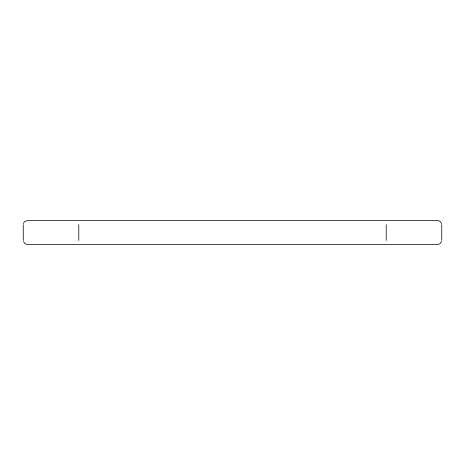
<?xml version="1.0" encoding="UTF-8"?>
<svg xmlns="http://www.w3.org/2000/svg" width="465" height="465" viewBox="0 0 465 465"><rect width="100%" height="100%" fill="white"/><g stroke="black" fill="none" stroke-linecap="round" stroke-linejoin="round"><path stroke-width="0.7" d="M23.384 223.537L24.413 221.758L27.214 220.602L437.786 220.602L439.768 221.131L441.616 223.537M441.616 241.463L439.768 243.869L437.786 244.398L27.214 244.398L25.232 243.869L23.384 241.463M441.75 224.566L441.75 240.434M386.212 224.566L386.212 240.434M78.788 224.566L78.788 240.434M23.25 224.566L23.25 240.434"/></g></svg>
